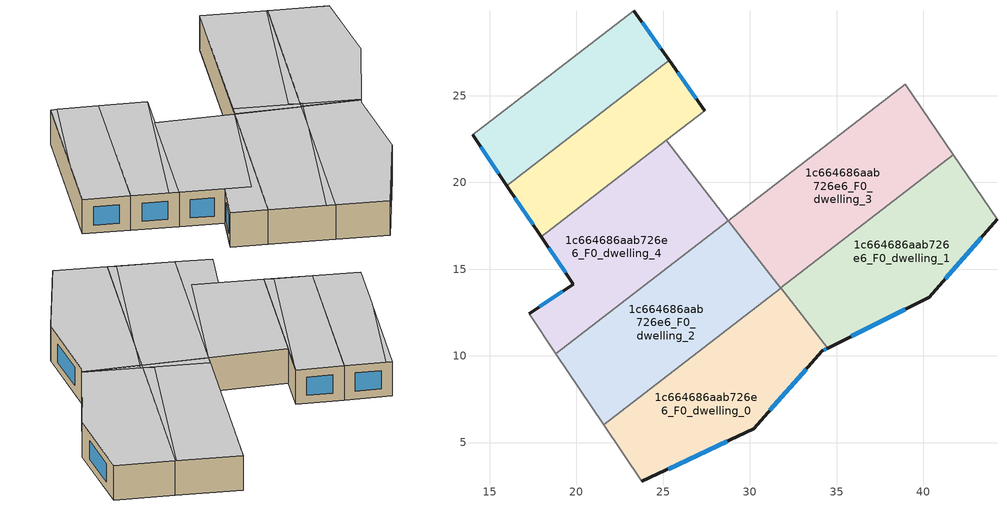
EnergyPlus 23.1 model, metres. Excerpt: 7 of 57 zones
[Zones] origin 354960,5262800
1c664686aab726e6_F0_dwelling_0
 floor ground (EU_floor_Construction): 31.79,13.92 34.48,10.44 34.18,10.29 30.22,5.8 23.77,2.75 21.56,6.04 z0
 wall outside (EU_wall_Construction): 23.77,2.75 30.22,5.8 34.18,10.29 34.48,10.44 z0:3
 wall adiabatic (EU_wall_Construction): 21.56,6.04 23.77,2.75 z0:3
 wall to 1c664686aab726e6_F0_dwelling_1 (EU_wall_Construction): 34.48,10.44 31.79,13.92 z0:3
 wall to 1c664686aab726e6_F0_dwelling_2 (EU_wall_Construction): 31.77,13.91 21.56,6.04 z0:3
 wall to 1c664686aab726e6_F0_dwelling_3 (EU_wall_Construction): 31.79,13.92 31.77,13.91 z0:3
 window (EU_Window_Construction): 34.25,10.33 34.41,10.4 / 31.15,6.85 33.25,9.24 / 25.29,3.47 28.71,5.08 z0.7:2.3
 ceiling to 1c664686aab726e6_F1_dwelling_7 (EU_floor_Construction): 30.22,5.8 34.18,10.29 34.48,10.44 31.87,13.81 30.09,12.61 21.56,6.04 23.77,2.75 z3
 ceiling to 1c664686aab726e6_F1_dwelling_8 (EU_floor_Construction): 31.87,13.81 31.79,13.92 30.09,12.61 z3
1c664686aab726e6_F0_dwelling_1
 floor ground (EU_floor_Construction): 41.73,21.59 44.25,17.88 40.35,13.37 34.48,10.44 31.79,13.92 z0
 wall outside (EU_wall_Construction): 34.48,10.44 40.35,13.37 44.25,17.88 z0:3
 wall adiabatic (EU_wall_Construction): 44.25,17.88 41.73,21.59 z0:3
 wall to 1c664686aab726e6_F0_dwelling_3 (EU_wall_Construction): 41.73,21.59 31.79,13.92 z0:3
 window (EU_Window_Construction): 41.26,14.43 43.33,16.82 / 35.86,11.13 38.97,12.68 z0.7:2.3
 ceiling to 1c664686aab726e6_F1_dwelling_0 (EU_floor_Construction): 40.35,13.37 44.25,17.88 41.73,21.59 32.07,14.14 34.54,10.47 z3
 ceiling to 1c664686aab726e6_F1_dwelling_7 (EU_floor_Construction): 34.54,10.47 32.16,14.01 31.87,13.81 34.48,10.44 z3
 ceiling to 1c664686aab726e6_F1_dwelling_8 (EU_floor_Construction): 32.16,14.01 32.07,14.14 31.79,13.92 31.87,13.81 z3
1c664686aab726e6_F0_dwelling_2
 floor ground (EU_floor_Construction): 28.76,17.8 31.77,13.91 21.56,6.04 18.81,10.13 z0
 wall adiabatic (EU_wall_Construction): 18.81,10.13 21.56,6.04 z0:3
 wall to 1c664686aab726e6_F0_dwelling_3 (EU_wall_Construction): 31.77,13.91 28.76,17.8 z0:3
 wall to 1c664686aab726e6_F0_dwelling_4 (EU_wall_Construction): 28.76,17.8 18.81,10.13 z0:3
 ceiling to 1c664686aab726e6_F1_dwelling_8 (EU_floor_Construction): 30.08,12.61 31.77,13.91 28.76,17.8 18.81,10.13 21.17,6.61 z3
 ceiling to 1c664686aab726e6_F1_dwelling_7 (EU_floor_Construction): 30.08,12.61 21.17,6.61 21.56,6.04 z3
1c664686aab726e6_F0_dwelling_3
 floor ground (EU_floor_Construction): 38.96,25.66 41.73,21.59 31.77,13.91 28.76,17.8 z0
 wall adiabatic (EU_wall_Construction): 41.73,21.59 38.96,25.66 z0:3
 wall to 1c664686aab726e6_F0_dwelling_5 (EU_wall_Construction): 38.96,25.66 28.76,17.8 z0:3
 ceiling to 1c664686aab726e6_F1_dwelling_0 (EU_floor_Construction): 41.73,21.59 41.7,21.63 31.6,14.84 32.07,14.14 z3
 ceiling to 1c664686aab726e6_F1_dwelling_8 (EU_floor_Construction): 32.07,14.14 29.34,18.21 28.99,17.98 28.76,17.8 31.77,13.91 z3
 ceiling adiabatic (EU_roof_Construction): 41.73,21.59 38.96,25.66 28.99,17.98 29.34,18.21 32.07,14.14 31.6,14.84 41.7,21.63 z3
1c664686aab726e6_F0_dwelling_4
 floor ground (EU_floor_Construction): 25.18,22.43 28.76,17.8 18.81,10.13 17.27,12.42 19.82,14.14 17.97,16.87 z0
 wall outside (EU_wall_Construction): 17.97,16.87 19.82,14.14 17.27,12.42 z0:3
 wall to 1c664686aab726e6_F0_dwelling_5 (EU_wall_Construction): 28.76,17.8 25.18,22.43 z0:3
 wall adiabatic (EU_wall_Construction): 17.27,12.42 18.81,10.13 z0:3
 wall to 1c664686aab726e6_F0_dwelling_6 (EU_wall_Construction): 25.18,22.43 17.97,16.87 z0:3
 window (EU_Window_Construction): 19.22,13.74 17.87,12.83 / 18.4,16.23 19.38,14.78 z0.7:2.3
 ceiling to 1c664686aab726e6_F1_dwelling_9 (EU_floor_Construction): 28.75,17.81 25.18,22.43 17.97,16.87 20.9,12.54 z3
 ceiling to 1c664686aab726e6_F1_dwelling_8 (EU_floor_Construction): 28.76,17.8 28.75,17.81 20.9,12.54 19.82,14.14 17.27,12.42 18.81,10.13 z3
1c664686aab726e6_F0_dwelling_6
 floor ground (EU_floor_Construction): 25.35,27.03 27.4,24.14 17.97,16.87 15.98,19.81 z0
 wall outside (EU_wall_Construction): 15.98,19.81 17.97,16.87 / 27.4,24.14 25.35,27.03 z0:3
 wall to 1c664686aab726e6_F0_dwelling_7 (EU_wall_Construction): 25.35,27.03 15.98,19.81 z0:3
 wall to 1c664686aab726e6_F0_dwelling_5 (EU_wall_Construction): 25.18,22.43 27.4,24.14 z0:3
 window (EU_Window_Construction): 16.45,19.12 17.5,17.56 / 26.92,24.82 25.83,26.35 z0.7:2.3
 ceiling to 1c664686aab726e6_F1_dwelling_10 (EU_floor_Construction): 27.4,24.15 25.35,27.03 15.99,19.81 17.54,17.51 z3
 ceiling to 1c664686aab726e6_F1_dwelling_9 (EU_floor_Construction): 27.34,24.1 17.54,17.51 17.97,16.87 z3
 ceiling adiabatic (EU_roof_Construction): 27.34,24.1 27.4,24.15 17.54,17.51 z3
1c664686aab726e6_F0_dwelling_7
 floor ground (EU_floor_Construction): 23.3,29.92 25.35,27.03 15.98,19.81 14,22.75 z0
 wall outside (EU_wall_Construction): 14,22.75 15.98,19.81 / 25.35,27.03 23.3,29.92 z0:3
 wall to 1c664686aab726e6_F0_dwelling_8 (EU_wall_Construction): 23.3,29.92 14,22.75 z0:3
 window (EU_Window_Construction): 14.47,22.06 15.52,20.5 / 24.87,27.71 23.78,29.24 z0.7:2.3
 ceiling to 1c664686aab726e6_F1_dwelling_10 (EU_floor_Construction): 25.35,27.03 23.58,29.52 17.37,25.34 14,22.75 15.99,19.81 z3
 ceiling to 1c664686aab726e6_F1_dwelling_11 (EU_floor_Construction): 23.58,29.52 23.3,29.92 17.39,25.36 z3
[Building]
EU S2 Campaign: North Axis=0; Terrain=City; Solar Distribution=FullExterior
[Site:Location]
Budapest.Ferenc.Liszt.Intl.AP: Latitude=47.437; Longitude=19.256; Time Zone=1; Elevation=185
[SizingPeriod:WeatherFileDays]
AnnualSizingPeriod: Begin Month=1; Begin Day of Month=1; End Month=12; End Day of Month=31; Day of Week for Start Day=Monday; Use Weather File Daylight Saving Period=No; Use Weather File Rain and Snow Indicators=No
[MATERIAL]
EU_InternalMass_Material: Roughness=MediumRough; Thickness=0.1; Conductivity=1; Density=1800; Specific Heat=900; Thermal Absorptance=0.9; Solar Absorptance=0.7; Visible Absorptance=0.7
[MATERIAL:NOMASS] Roughness=MediumRough; Thermal Absorptance=0.9; Solar Absorptance=0.7; Visible Absorptance=0.7
Name | Thermal Resistance
EU_wall_NoMass | 0.832559
EU_roof_NoMass | 1.39638
EU_floor_NoMass | 0.872794
[WINDOWMATERIAL:SIMPLEGLAZINGSYSTEM]
EU_Window_SimpleGlazing: UFactor=2.79869; Solar Heat Gain Coefficient=0.75; Visible Transmittance=0.75
[CONSTRUCTION]
EU_wall_Construction: EU_wall_NoMass
EU_roof_Construction: EU_roof_NoMass
EU_floor_Construction: EU_floor_NoMass
EU_Window_Construction: EU_Window_SimpleGlazing
EU_InternalMass_Construction: EU_InternalMass_Material
[ZONE] Type=1; Multiplier=1; Ceiling Height=autocalculate; Floor Area=autocalculate; Part of Total Floor Area=Yes
Name | Volume
1c664686aab726e6_F0_dwelling_0 | 187.838
1c664686aab726e6_F0_dwelling_1 | 187.844
1c664686aab726e6_F0_dwelling_2 | 187.815
1c664686aab726e6_F0_dwelling_3 | 187.831
1c664686aab726e6_F0_dwelling_4 | 187.824
1c664686aab726e6_F0_dwelling_6 | 125.968
1c664686aab726e6_F0_dwelling_7 | 124.917
[INTERNALMASS] Construction=EU_InternalMass_Construction
Name | Zone or ZoneList | Surface Area
1c664686aab726e6_F0_dwelling_0_EU_InternalMass | 1c664686aab726e6_F0_dwelling_0 | 62.6124
1c664686aab726e6_F0_dwelling_1_EU_InternalMass | 1c664686aab726e6_F0_dwelling_1 | 62.614
1c664686aab726e6_F0_dwelling_2_EU_InternalMass | 1c664686aab726e6_F0_dwelling_2 | 62.6063
1c664686aab726e6_F0_dwelling_3_EU_InternalMass | 1c664686aab726e6_F0_dwelling_3 | 62.6098
1c664686aab726e6_F0_dwelling_4_EU_InternalMass | 1c664686aab726e6_F0_dwelling_4 | 62.608
1c664686aab726e6_F0_dwelling_6_EU_InternalMass | 1c664686aab726e6_F0_dwelling_6 | 41.9894
1c664686aab726e6_F0_dwelling_7_EU_InternalMass | 1c664686aab726e6_F0_dwelling_7 | 41.6389
[OTHEREQUIPMENT] Fuel Type=Electricity; Design Level Calculation Method=Watts/Area; Power per Zone Floor Area=1; Fraction Latent=0; Fraction Radiant=0; Fraction Lost=0; Carbon Dioxide Generation Rate=0; EndUse Subcategory=EU_Step8_InternalGains
Name | Zone or ZoneList or Space or SpaceList | Schedule
EU_Step8_InternalGain_1c664686aab726e6_F0_dwelling_0_f000 | 1c664686aab726e6_F0_dwelling_0 | EU_Step8_GainSchedule_1c664686aab726e6_F0_dwelling_0_f000
EU_Step8_InternalGain_1c664686aab726e6_F0_dwelling_1_f000 | 1c664686aab726e6_F0_dwelling_1 | EU_Step8_GainSchedule_1c664686aab726e6_F0_dwelling_1_f000
EU_Step8_InternalGain_1c664686aab726e6_F0_dwelling_2_f000 | 1c664686aab726e6_F0_dwelling_2 | EU_Step8_GainSchedule_1c664686aab726e6_F0_dwelling_2_f000
EU_Step8_InternalGain_1c664686aab726e6_F0_dwelling_3_f000 | 1c664686aab726e6_F0_dwelling_3 | EU_Step8_GainSchedule_1c664686aab726e6_F0_dwelling_3_f000
EU_Step8_InternalGain_1c664686aab726e6_F0_dwelling_4_f000 | 1c664686aab726e6_F0_dwelling_4 | EU_Step8_GainSchedule_1c664686aab726e6_F0_dwelling_4_f000
EU_Step8_InternalGain_1c664686aab726e6_F0_dwelling_6_f000 | 1c664686aab726e6_F0_dwelling_6 | EU_Step8_GainSchedule_1c664686aab726e6_F0_dwelling_6_f000
EU_Step8_InternalGain_1c664686aab726e6_F0_dwelling_7_f000 | 1c664686aab726e6_F0_dwelling_7 | EU_Step8_GainSchedule_1c664686aab726e6_F0_dwelling_7_f000
[ZONEVENTILATION:DESIGNFLOWRATE] Schedule=EU_AlwaysOn; Design Flow Rate Calculation Method=AirChanges/Hour; Air Changes per Hour=0.475469; Ventilation Type=Natural; Fan Pressure Rise=0; Fan Total Efficiency=1; Constant Term Coefficient=1; Temperature Term Coefficient=0; Velocity Term Coefficient=0; Velocity Squared Term Coefficient=0; Minimum Indoor Temperature=-100; Maximum Indoor Temperature=100; Delta Temperature=-100; Minimum Outdoor Temperature=-100; Maximum Outdoor Temperature=100; Maximum Wind Speed=40
Name | Zone or ZoneList or Space or SpaceList
EU_ConstantAir_1c664686aab726e6_F0_dwelling_0 | 1c664686aab726e6_F0_dwelling_0
EU_ConstantAir_1c664686aab726e6_F0_dwelling_1 | 1c664686aab726e6_F0_dwelling_1
EU_ConstantAir_1c664686aab726e6_F0_dwelling_2 | 1c664686aab726e6_F0_dwelling_2
EU_ConstantAir_1c664686aab726e6_F0_dwelling_3 | 1c664686aab726e6_F0_dwelling_3
EU_ConstantAir_1c664686aab726e6_F0_dwelling_4 | 1c664686aab726e6_F0_dwelling_4
EU_ConstantAir_1c664686aab726e6_F0_dwelling_6 | 1c664686aab726e6_F0_dwelling_6
EU_ConstantAir_1c664686aab726e6_F0_dwelling_7 | 1c664686aab726e6_F0_dwelling_7
[HVACTEMPLATE:THERMOSTAT] Constant Heating Setpoint=20; Constant Cooling Setpoint=50
EU_HeatOnly_1c664686aab726e6_F0_dwelling_0; EU_HeatOnly_1c664686aab726e6_F0_dwelling_1; EU_HeatOnly_1c664686aab726e6_F0_dwelling_2; EU_HeatOnly_1c664686aab726e6_F0_dwelling_3; EU_HeatOnly_1c664686aab726e6_F0_dwelling_4; EU_HeatOnly_1c664686aab726e6_F0_dwelling_5; EU_HeatOnly_1c664686aab726e6_F0_dwelling_6; EU_HeatOnly_1c664686aab726e6_F0_dwelling_7; EU_HeatOnly_1c664686aab726e6_F0_dwelling_8; EU_HeatOnly_1c664686aab726e6_F0_dwelling_9; EU_HeatOnly_1c664686aab726e6_F0_dwelling_10; EU_HeatOnly_1c664686aab726e6_F0_dwelling_11; EU_HeatOnly_1c664686aab726e6_F0_dwelling_12; EU_HeatOnly_1c664686aab726e6_F0_dwelling_13; EU_HeatOnly_1c664686aab726e6_F0_dwelling_14; EU_HeatOnly_1c664686aab726e6_F1_dwelling_0; EU_HeatOnly_1c664686aab726e6_F1_dwelling_1; EU_HeatOnly_1c664686aab726e6_F1_dwelling_2; EU_HeatOnly_1c664686aab726e6_F1_dwelling_3; EU_HeatOnly_1c664686aab726e6_F1_dwelling_4; EU_HeatOnly_1c664686aab726e6_F1_dwelling_5; EU_HeatOnly_1c664686aab726e6_F1_dwelling_6; EU_HeatOnly_1c664686aab726e6_F1_dwelling_7; EU_HeatOnly_1c664686aab726e6_F1_dwelling_8; EU_HeatOnly_1c664686aab726e6_F1_dwelling_9; EU_HeatOnly_1c664686aab726e6_F1_dwelling_10; EU_HeatOnly_1c664686aab726e6_F1_dwelling_11; EU_HeatOnly_1c664686aab726e6_F1_dwelling_12; EU_HeatOnly_1c664686aab726e6_F1_dwelling_13; EU_HeatOnly_1c664686aab726e6_F2_dwelling_0; EU_HeatOnly_1c664686aab726e6_F2_dwelling_1; EU_HeatOnly_1c664686aab726e6_F2_dwelling_2; EU_HeatOnly_1c664686aab726e6_F2_dwelling_3; EU_HeatOnly_1c664686aab726e6_F2_dwelling_4; EU_HeatOnly_1c664686aab726e6_F2_dwelling_5; EU_HeatOnly_1c664686aab726e6_F2_dwelling_6; EU_HeatOnly_1c664686aab726e6_F2_dwelling_7; EU_HeatOnly_1c664686aab726e6_F2_dwelling_8; EU_HeatOnly_1c664686aab726e6_F2_dwelling_9; EU_HeatOnly_1c664686aab726e6_F2_dwelling_10; EU_HeatOnly_1c664686aab726e6_F2_dwelling_11; EU_HeatOnly_1c664686aab726e6_F2_dwelling_12; EU_HeatOnly_1c664686aab726e6_F2_dwelling_13; EU_HeatOnly_1c664686aab726e6_F3_dwelling_0; EU_HeatOnly_1c664686aab726e6_F3_dwelling_1; EU_HeatOnly_1c664686aab726e6_F3_dwelling_2; EU_HeatOnly_1c664686aab726e6_F3_dwelling_3; EU_HeatOnly_1c664686aab726e6_F3_dwelling_4; EU_HeatOnly_1c664686aab726e6_F3_dwelling_5; EU_HeatOnly_1c664686aab726e6_F3_dwelling_6; EU_HeatOnly_1c664686aab726e6_F3_dwelling_7; EU_HeatOnly_1c664686aab726e6_F3_dwelling_8; EU_HeatOnly_1c664686aab726e6_F3_dwelling_9; EU_HeatOnly_1c664686aab726e6_F3_dwelling_10; EU_HeatOnly_1c664686aab726e6_F3_dwelling_11; EU_HeatOnly_1c664686aab726e6_F3_dwelling_12; EU_HeatOnly_1c664686aab726e6_F3_dwelling_13
[HVACTEMPLATE:ZONE:IDEALLOADSAIRSYSTEM] System Availability Schedule=EU_AlwaysOn; Maximum Heating Supply Air Temperature=50; Minimum Cooling Supply Air Temperature=13; Maximum Heating Supply Air Humidity Ratio=0.0156; Minimum Cooling Supply Air Humidity Ratio=0.0077; Heating Limit=NoLimit; Cooling Limit=NoLimit; Heating Availability Schedule=EU_AlwaysOn; Cooling Availability Schedule=EU_CoolingOff; Dehumidification Control Type=ConstantSensibleHeatRatio; Cooling Sensible Heat Ratio=0.7; Dehumidification Setpoint=60; Humidification Control Type=None; Humidification Setpoint=30; Outdoor Air Method=None; Outdoor Air Flow Rate per Person=0.00944; Outdoor Air Flow Rate per Zone Floor Area=0; Outdoor Air Flow Rate per Zone=0; Demand Controlled Ventilation Type=None; Outdoor Air Economizer Type=NoEconomizer; Heat Recovery Type=None; Sensible Heat Recovery Effectiveness=0.7; Latent Heat Recovery Effectiveness=0.65
Name | Template Thermostat
1c664686aab726e6_F0_dwelling_0 | EU_HeatOnly_1c664686aab726e6_F0_dwelling_0
1c664686aab726e6_F0_dwelling_1 | EU_HeatOnly_1c664686aab726e6_F0_dwelling_1
1c664686aab726e6_F0_dwelling_2 | EU_HeatOnly_1c664686aab726e6_F0_dwelling_2
1c664686aab726e6_F0_dwelling_3 | EU_HeatOnly_1c664686aab726e6_F0_dwelling_3
1c664686aab726e6_F0_dwelling_4 | EU_HeatOnly_1c664686aab726e6_F0_dwelling_4
1c664686aab726e6_F0_dwelling_6 | EU_HeatOnly_1c664686aab726e6_F0_dwelling_6
1c664686aab726e6_F0_dwelling_7 | EU_HeatOnly_1c664686aab726e6_F0_dwelling_7
[SIZING:ZONE] Zone Cooling Design Supply Air Temperature Input Method=SupplyAirTemperature; Zone Cooling Design Supply Air Temperature=13; Zone Heating Design Supply Air Temperature Input Method=SupplyAirTemperature; Zone Heating Design Supply Air Temperature=50; Zone Cooling Design Supply Air Humidity Ratio=0.008; Zone Heating Design Supply Air Humidity Ratio=0.008; Cooling Design Air Flow Method=DesignDay; Cooling Design Air Flow Rate=0; Cooling Minimum Air Flow per Zone Floor Area=0.000762; Cooling Minimum Air Flow=0; Cooling Minimum Air Flow Fraction=0.2; Heating Design Air Flow Method=DesignDay; Heating Design Air Flow Rate=0; Heating Maximum Air Flow per Zone Floor Area=0.002032; Heating Maximum Air Flow=0.141576; Heating Maximum Air Flow Fraction=0.3; Account for Dedicated Outdoor Air System=No; Dedicated Outdoor Air System Control Strategy=NeutralSupplyAir; Dedicated Outdoor Air Low Setpoint Temperature for Design=autosize; Dedicated Outdoor Air High Setpoint Temperature for Design=autosize; Zone Load Sizing Method=Sensible Load Only No Latent Load; Zone Latent Cooling Design Supply Air Humidity Ratio Input Method=HumidityRatioDifference; Zone Cooling Design Supply Air Humidity Ratio Difference=0.005; Zone Latent Heating Design Supply Air Humidity Ratio Input Method=HumidityRatioDifference; Zone Humidification Design Supply Air Humidity Ratio Difference=0.005
1c664686aab726e6_F0_dwelling_0; 1c664686aab726e6_F0_dwelling_1; 1c664686aab726e6_F0_dwelling_2; 1c664686aab726e6_F0_dwelling_3; 1c664686aab726e6_F0_dwelling_4; 1c664686aab726e6_F0_dwelling_6; 1c664686aab726e6_F0_dwelling_7
[SCHEDULE:CONSTANT]
Name | Hourly Value
EU_AlwaysOn | 1
EU_CoolingOff | 0
[SCHEDULE:FILE] Column Number=1; Rows to Skip at Top=0; Number of Hours of Data=8760; Column Separator=Comma; Interpolate to Timestep=No; Minutes per Item=60; Adjust Schedule for Daylight Savings=Yes
Name | File
EU_Step8_GainSchedule_1c664686aab726e6_F0_dwelling_0_f000 | ../../schedules/1c664686aab726e6/1c664686aab726e6_F0_dwelling_0_f000_gain.csv
EU_Step8_GainSchedule_1c664686aab726e6_F0_dwelling_1_f000 | ../../schedules/1c664686aab726e6/1c664686aab726e6_F0_dwelling_1_f000_gain.csv
EU_Step8_GainSchedule_1c664686aab726e6_F0_dwelling_2_f000 | ../../schedules/1c664686aab726e6/1c664686aab726e6_F0_dwelling_2_f000_gain.csv
EU_Step8_GainSchedule_1c664686aab726e6_F0_dwelling_3_f000 | ../../schedules/1c664686aab726e6/1c664686aab726e6_F0_dwelling_3_f000_gain.csv
EU_Step8_GainSchedule_1c664686aab726e6_F0_dwelling_4_f000 | ../../schedules/1c664686aab726e6/1c664686aab726e6_F0_dwelling_4_f000_gain.csv
EU_Step8_GainSchedule_1c664686aab726e6_F0_dwelling_6_f000 | ../../schedules/1c664686aab726e6/1c664686aab726e6_F0_dwelling_6_f000_gain.csv
EU_Step8_GainSchedule_1c664686aab726e6_F0_dwelling_7_f000 | ../../schedules/1c664686aab726e6/1c664686aab726e6_F0_dwelling_7_f000_gain.csv
